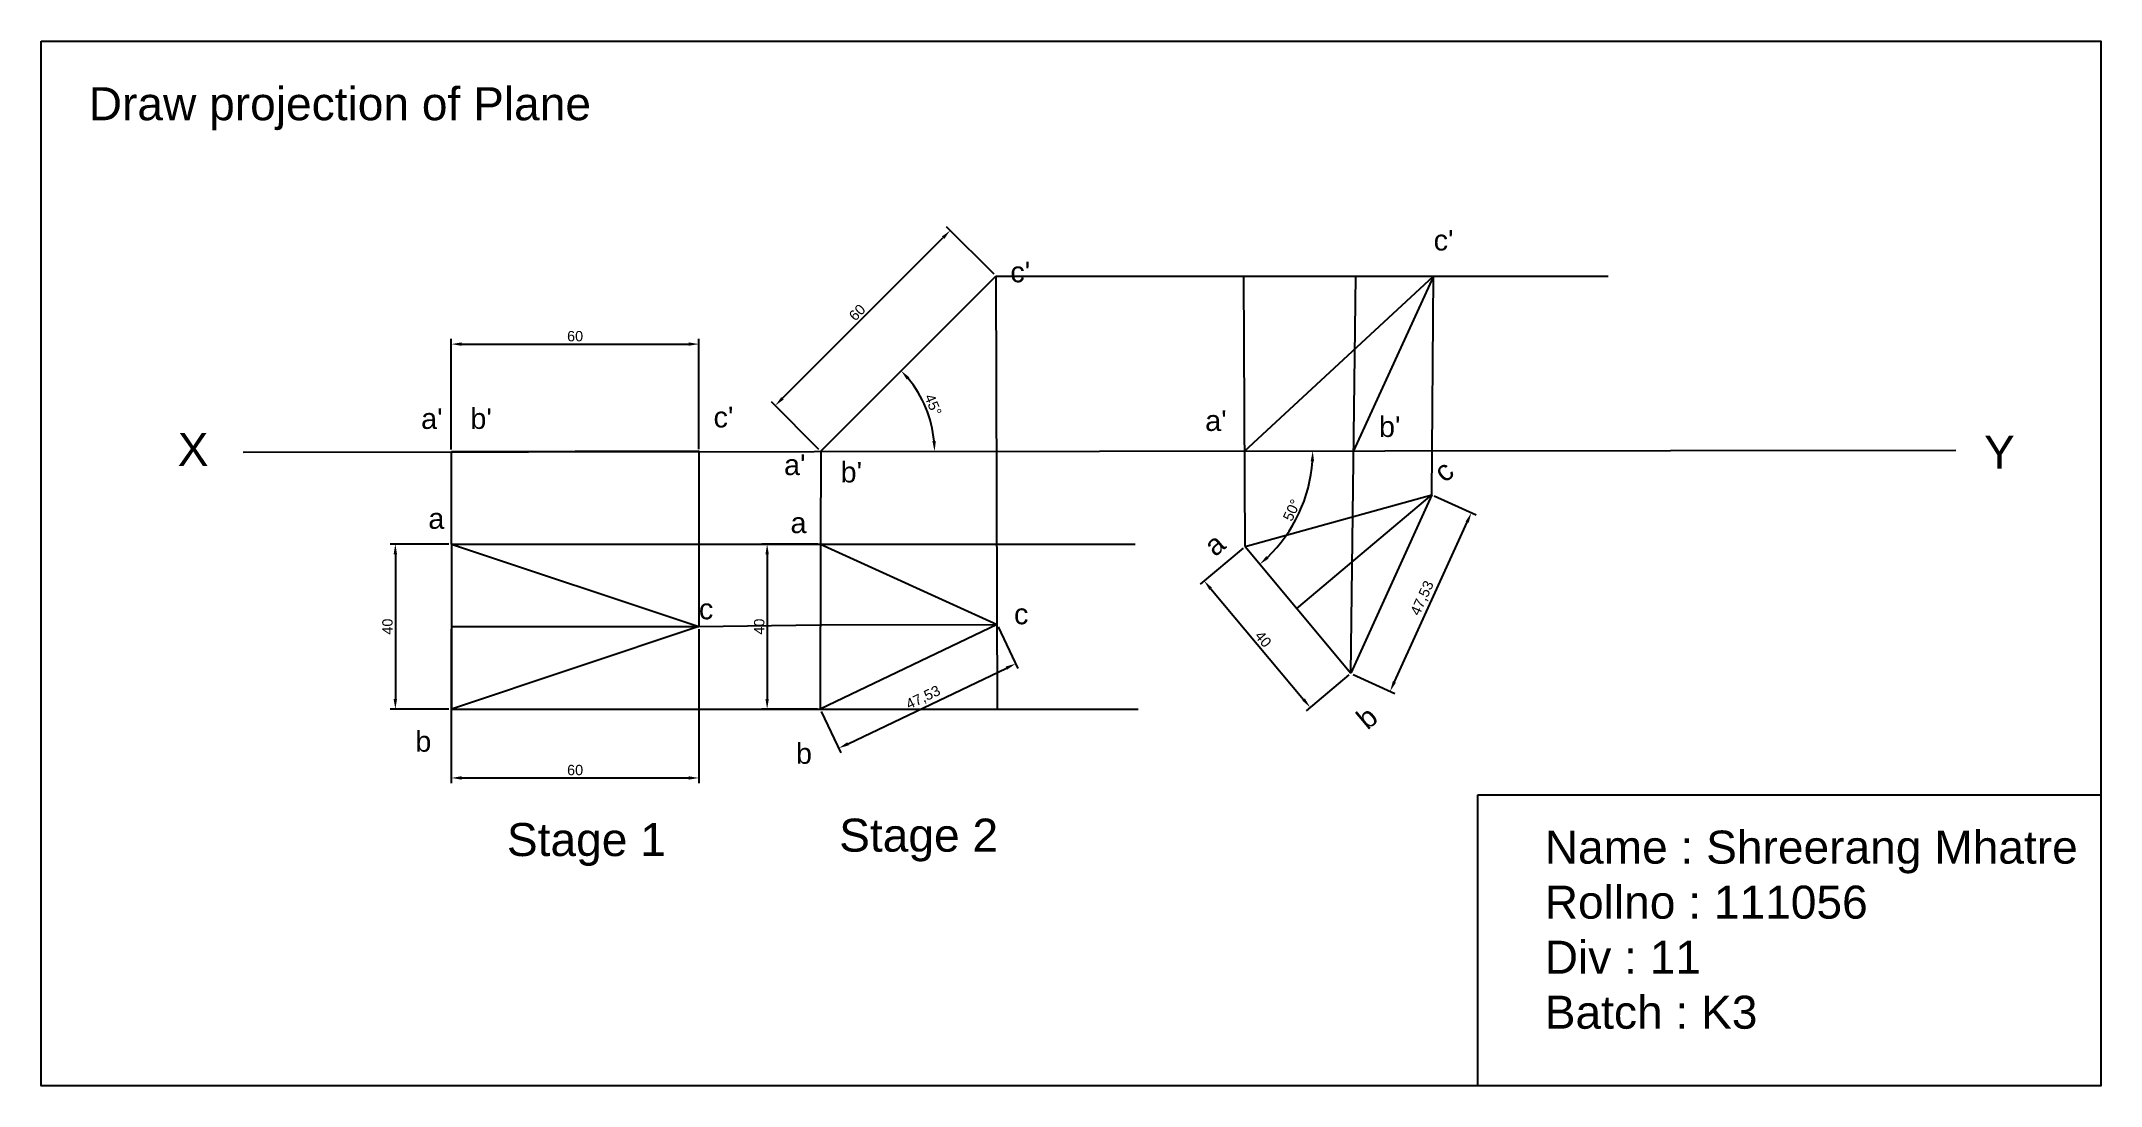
# Model space of a CAD drawing. Header units: millimetres. Extents: x -111 to 388, y -15 to 238.
import ezdxf

# ---------------------------------------------------------------- set-up
doc = ezdxf.new("R2010")
doc.units = ezdxf.units.MM
doc.styles.get("Standard").update_dxf_attribs({"font": 'arial.ttf'})
doc.dimstyles.new('ISO-25', dxfattribs={"dimtxt": 2.5, "dimasz": 2.5, "dimexe": 1.25, "dimexo": 0.625, "dimtad": 1, "dimtxsty": 'Standard', "dimcen": 2.5, "dimadec": 0, "dimazin": 0, "dimtfac": 1, "dimtmove": 0, "dimatfit": 3, "dimfxl": 1, "dimarcsym": 0})

# ---------------------------------------------------------------- blocks, each defined once
blk = doc.blocks.new('*D1')
at = {"color": 0, "lineweight": -2, "transparency": 16777216}
for p, q in [((-12.03, 116.31), (-26.23, 116.31)), ((-24.98, 113.81), (-24.98, 78.81)), ((-12.03, 76.31), (-26.23, 76.31))]:
    blk.add_line(p, q, dxfattribs=at)
at = {"color": 0, "transparency": 16777216}
for points in [[(-25.4, 113.81), (-24.56, 113.81), (-24.98, 116.31)], [(-25.4, 78.81), (-24.56, 78.81), (-24.98, 76.31)]]:
    blk.add_solid(points, dxfattribs=at)
at = {"layer": 'Defpoints', "color": 0, "transparency": 16777216}
for p in [(-11.41, 116.31), (-24.98, 76.31), (-11.41, 76.31)]:
    blk.add_point(p, dxfattribs=at)
at = {"color": 0, "transparency": 16777216, "insert": (-26.88, 96.31), "char_height": 2.5, "attachment_point": 5, "rotation": 90}
blk.add_mtext('40', dxfattribs=at)
blk = doc.blocks.new('*D2')
at = {"color": 0, "lineweight": -2, "transparency": 16777216}
for p, q in [((-11.41, 95.68), (-11.41, 58.39)), ((48.59, 95.68), (48.59, 58.39)), ((-8.91, 59.64), (46.09, 59.64))]:
    blk.add_line(p, q, dxfattribs=at)
at = {"color": 0, "transparency": 16777216}
for points in [[(-8.91, 60.05), (-8.91, 59.22), (-11.41, 59.64)], [(46.09, 60.05), (46.09, 59.22), (48.59, 59.64)]]:
    blk.add_solid(points, dxfattribs=at)
at = {"layer": 'Defpoints', "color": 0, "transparency": 16777216}
for p in [(-11.41, 96.31), (48.59, 96.31), (48.59, 59.64)]:
    blk.add_point(p, dxfattribs=at)
at = {"color": 0, "transparency": 16777216, "insert": (18.59, 61.54), "char_height": 2.5, "attachment_point": 5}
blk.add_mtext('60', dxfattribs=at)
blk = doc.blocks.new('*D4')
at = {"color": 0, "lineweight": -2, "transparency": 16777216}
for p, q in [((77.45, 116.31), (63.88, 116.31)), ((65.13, 113.81), (65.13, 78.81)), ((77.34, 76.31), (63.88, 76.31))]:
    blk.add_line(p, q, dxfattribs=at)
at = {"color": 0, "transparency": 16777216}
for points in [[(64.72, 113.81), (65.55, 113.81), (65.13, 116.31)], [(64.72, 78.81), (65.55, 78.81), (65.13, 76.31)]]:
    blk.add_solid(points, dxfattribs=at)
at = {"layer": 'Defpoints', "color": 0, "transparency": 16777216}
for p in [(78.07, 116.31), (65.13, 76.31), (77.96, 76.31)]:
    blk.add_point(p, dxfattribs=at)
at = {"color": 0, "transparency": 16777216, "insert": (63.23, 96.31), "char_height": 2.5, "attachment_point": 5, "rotation": 90}
blk.add_mtext('40', dxfattribs=at)
blk = doc.blocks.new('*D7')
at = {"color": 0, "lineweight": -2, "transparency": 16777216}
for p, q in [((-11.41, 139.25), (-11.41, 166.02)), ((-8.91, 164.77), (46.09, 164.77)), ((48.59, 139.28), (48.59, 166.02))]:
    blk.add_line(p, q, dxfattribs=at)
at = {"color": 0, "transparency": 16777216}
for points in [[(-8.91, 165.19), (-8.91, 164.36), (-11.41, 164.77)], [(46.09, 165.19), (46.09, 164.36), (48.59, 164.77)]]:
    blk.add_solid(points, dxfattribs=at)
at = {"layer": 'Defpoints', "color": 0, "transparency": 16777216}
for p in [(48.59, 164.77), (-11.41, 138.62), (48.59, 138.65)]:
    blk.add_point(p, dxfattribs=at)
at = {"color": 0, "transparency": 16777216, "insert": (18.59, 166.68), "char_height": 2.5, "attachment_point": 5}
blk.add_mtext('60', dxfattribs=at)
blk = doc.blocks.new('*D9')
at = {"color": 0, "lineweight": -2, "transparency": 16777216}
for p, q in [((68.86, 151.64), (107.75, 190.53)), ((120.12, 181.69), (108.63, 193.18)), ((77.69, 139.26), (66.2, 150.75))]:
    blk.add_line(p, q, dxfattribs=at)
at = {"color": 0, "transparency": 16777216}
for points in [[(107.45, 190.82), (108.04, 190.23), (109.51, 192.3)], [(68.56, 151.93), (69.15, 151.34), (67.09, 149.87)]]:
    blk.add_solid(points, dxfattribs=at)
at = {"layer": 'Defpoints', "color": 0, "transparency": 16777216}
for p in [(109.51, 192.3), (120.56, 181.25), (78.14, 138.82)]:
    blk.add_point(p, dxfattribs=at)
at = {"color": 0, "transparency": 16777216, "insert": (86.96, 172.43), "char_height": 2.5, "attachment_point": 5, "rotation": 45}
blk.add_mtext('60', dxfattribs=at)
blk = doc.blocks.new('*D10')
at = {"color": 0, "lineweight": -2, "transparency": 16777216}
for p, q in [((121.12, 96.23), (125.91, 86.2)), ((84.74, 67.92), (123.12, 86.25)), ((78.23, 75.74), (83.02, 65.71))]:
    blk.add_line(p, q, dxfattribs=at)
at = {"color": 0, "transparency": 16777216}
for points in [[(122.94, 86.63), (123.3, 85.87), (125.37, 87.33)], [(84.56, 68.3), (84.92, 67.54), (82.48, 66.84)]]:
    blk.add_solid(points, dxfattribs=at)
at = {"layer": 'Defpoints', "color": 0, "transparency": 16777216}
for p in [(120.85, 96.79), (125.37, 87.33), (77.96, 76.31)]:
    blk.add_point(p, dxfattribs=at)
at = {"color": 0, "transparency": 16777216, "insert": (103.01, 79), "char_height": 2.5, "attachment_point": 5, "rotation": 25.5304}
blk.add_mtext('47,53', dxfattribs=at)
blk = doc.blocks.new('*D11')
at = {"color": 0, "lineweight": -2, "transparency": 16777216}
blk.add_arc((78.05, 138.74), 27.67, 5.2508, 39.8211, dxfattribs=at)
at = {"color": 0, "transparency": 16777216}
for points in [[(98.99, 156.17), (99.61, 156.73), (97.62, 158.3)], [(106.02, 141.29), (105.19, 141.25), (105.72, 138.77)]]:
    blk.add_solid(points, dxfattribs=at)
at = {"layer": 'Defpoints', "color": 0, "transparency": 16777216}
for p in [(120.56, 181.25), (104.77, 145.92), (-61.86, 138.56), (78.14, 138.82), (353.21, 139.08)]:
    blk.add_point(p, dxfattribs=at)
at = {"color": 0, "transparency": 16777216, "insert": (105.36, 150.07), "char_height": 2.5, "attachment_point": 5, "rotation": 292.536}
blk.add_mtext('45°', dxfattribs=at)
blk = doc.blocks.new('*D12')
at = {"color": 0, "lineweight": -2, "transparency": 16777216}
for p, q in [((180.48, 115.3), (170.09, 106.58)), ((172.66, 105.47), (195.15, 78.66)), ((206.11, 84.59), (195.8, 75.94))]:
    blk.add_line(p, q, dxfattribs=at)
at = {"color": 0, "transparency": 16777216}
for points in [[(172.97, 105.74), (172.34, 105.2), (171.05, 107.39)], [(195.47, 78.93), (194.83, 78.39), (196.76, 76.74)]]:
    blk.add_solid(points, dxfattribs=at)
at = {"layer": 'Defpoints', "color": 0, "transparency": 16777216}
for p in [(180.96, 115.7), (206.59, 84.99), (196.76, 76.74)]:
    blk.add_point(p, dxfattribs=at)
at = {"color": 0, "transparency": 16777216, "insert": (185.36, 93.29), "char_height": 2.5, "attachment_point": 5, "rotation": 310}
blk.add_mtext('40', dxfattribs=at)
blk = doc.blocks.new('*D13')
at = {"color": 0, "lineweight": -2, "transparency": 16777216}
for p, q in [((226.84, 127.99), (236.96, 123.39)), ((217.17, 82.92), (234.79, 121.63)), ((207.16, 84.73), (217.27, 80.13))]:
    blk.add_line(p, q, dxfattribs=at)
at = {"color": 0, "transparency": 16777216}
for points in [[(234.41, 121.8), (235.17, 121.46), (235.82, 123.91)], [(216.79, 83.09), (217.55, 82.75), (216.13, 80.65)]]:
    blk.add_solid(points, dxfattribs=at)
at = {"layer": 'Defpoints', "color": 0, "transparency": 16777216}
for p in [(226.27, 128.25), (235.82, 123.91), (206.59, 84.99)]:
    blk.add_point(p, dxfattribs=at)
at = {"color": 0, "transparency": 16777216, "insert": (224.04, 103.16), "char_height": 2.5, "attachment_point": 5, "rotation": 65.5304}
blk.add_mtext('47,53', dxfattribs=at)
blk = doc.blocks.new('*D14')
at = {"color": 0, "lineweight": -2, "transparency": 16777216}
blk.add_arc((161.66, 138.84), 35.71, 313.8515, 356.0602, dxfattribs=at)
at = {"color": 0, "transparency": 16777216}
for points in [[(196.87, 136.4), (197.7, 136.37), (197.37, 138.89)], [(186.68, 112.78), (186.12, 113.4), (184.54, 111.42)]]:
    blk.add_solid(points, dxfattribs=at)
at = {"layer": 'Defpoints', "color": 0, "transparency": 16777216}
for p in [(-61.86, 138.56), (353.21, 139.08), (180.96, 115.7), (191.47, 119.17), (206.59, 84.99)]:
    blk.add_point(p, dxfattribs=at)
at = {"color": 0, "transparency": 16777216, "insert": (192.29, 124.53), "char_height": 2.5, "attachment_point": 5, "rotation": 64.9559}
blk.add_mtext('50°', dxfattribs=at)

msp = doc.modelspace()

# ---------------------------------------------------------------- linework, layer by layer
at = {"color": 1}
for p, q in [((78.137, 138.82), (120.563, 181.247)), ((180.868, 138.865), (226.628, 181.247)), ((226.628, 181.247), (207.279, 138.898)), ((-11.408, 138.734), (48.592, 138.942)), ((180.868, 138.865), (207.279, 138.898)), ((180.961, 115.704), (226.275, 128.253)), ((193.477, 100.703), (226.275, 128.253)), ((226.275, 128.253), (206.587, 84.99)), ((-11.408, 116.308), (-11.408, 76.308)), ((-11.408, 116.308), (48.592, 96.308)), ((78.074, 116.308), (77.962, 76.308)), ((78.074, 116.308), (120.852, 96.794)), ((180.961, 115.704), (206.587, 84.99)), ((-11.408, 96.308), (48.592, 96.308)), ((48.592, 96.308), (-11.408, 76.308)), ((-11.408, 96.308), (-11.408, 76.308)), ((120.852, 96.794), (77.962, 76.308)), ((78.019, 96.771), (120.852, 96.794))]:
    msp.add_line(p, q, dxfattribs=at)
at = {"color": 51, "true_color": 0xf7f281}
for p, q in [((120.563, 181.247), (120.922, 76.308)), ((120.563, 181.247), (268.941, 181.247)), ((180.961, 115.704), (180.699, 181.247)), ((206.587, 84.99), (207.822, 181.247)), ((226.275, 128.253), (226.628, 181.247)), ((-11.408, 116.308), (-11.408, 138.734)), ((48.592, 138.942), (48.592, 96.308)), ((-11.408, 116.308), (154.298, 116.308)), ((-11.408, 76.308), (155.021, 76.308))]:
    msp.add_line(p, q, dxfattribs=at)
msp.add_line((-61.865, 138.56), (353.205, 139.081))
at = {"color": 2}
for p, q in [((78.137, 138.82), (78.074, 116.308)), ((48.592, 96.308), (78.019, 96.771))]:
    msp.add_line(p, q, dxfattribs=at)
for points in [[(-110.815, 238.175), (388.378, 238.175), (388.378, -14.964), (-110.815, -14.964)], [(237.405, 55.545), (388.378, 55.545), (388.378, -14.964), (237.405, -14.964)]]:
    msp.add_lwpolyline(points, close=True)

# ---------------------------------------------------------------- texts
at = {"attachment_point": 1}
for s, width, insert, char_height in [('Draw projection of Plane', 197.68397, (-99.291, 227.023), 8), ("c'", 37.91741, (226.669, 192.455), 5), ("c'", 37.91741, (124.069, 184.746), 5), ("a'", 31.59784, (-18.736, 149.224), 5), ("b'", 28.78914, (-6.799, 149.224), 5), ("c'", 37.91741, (52.142, 149.575), 5), ("a'", 31.59784, (171.296, 148.733), 5), ("b'", 28.78914, (213.427, 147.273), 5), ('X', 34.90133, (-77.718, 143.26), 8), ('Y', 41.07719, (360.077, 142.608), 8), ("a'", 31.59784, (69.225, 138.033), 5), ("b'", 28.78914, (82.936, 136.236), 5), ('a', 12.63914, (-16.98, 125.019), 5), ('a', 12.63914, (70.798, 123.968), 5), ('c', 23.52284, (48.592, 103.085), 5), ('c', 23.52284, (124.969, 101.878), 5), ('b', 25.62936, (-20.14, 70.998), 5), ('b', 25.62936, (72.122, 68.066), 5)]:
    msp.add_mtext_dynamic_manual_height_columns(s, width=width, gutter_width=12.5, heights=[0], dxfattribs=dict(at, insert=insert, char_height=char_height))
at = {"char_height": 5, "attachment_point": 1, "rotation": 40}
for s, width, insert in [('c', 23.52284, (226.16, 134.793)), ('a', 12.63914, (170.464, 116.895)), ('b', 25.62936, (207.411, 74.923))]:
    msp.add_mtext_dynamic_manual_height_columns(s, width=width, gutter_width=12.5, heights=[0], dxfattribs=dict(at, insert=insert))
at = {"color": 6, "char_height": 8, "attachment_point": 1}
for s, width, insert in [('Stage 1', 56.29999, (2.064, 48.711)), ('Stage 2', 38.48354, (82.594, 49.779))]:
    msp.add_mtext_dynamic_manual_height_columns(s, width=width, gutter_width=12.5, heights=[0], dxfattribs=dict(at, insert=insert))
at = {"color": 4, "insert": (253.601, 46.876), "char_height": 8, "attachment_point": 1}
msp.add_mtext_dynamic_manual_height_columns('Name : Shreerang Mhatre\\PRollno : 111056\\PDiv : 11\\PBatch : K3', width=198.90713, gutter_width=12.5, heights=[0], dxfattribs=at)

# ---------------------------------------------------------------- dimensions: what is measured, and where the dimension line sits
at = {"color": 3}
for p1, p2, distance, picture, middle in [((78.137, 138.82), (120.563, 181.247), 15.626, '*D9', (86.956, 172.427)), ((206.587, 84.99), (226.275, 128.253), -10.49, '*D13', (224.042, 103.158)), ((77.962, 76.308), (120.852, 96.794), -10.49, '*D10', (103.011, 79.005))]:
    dim = msp.add_aligned_dim(p1=p1, p2=p2, distance=distance, dimstyle='ISO-25', dxfattribs=at)
    dim.commit()
    dim.dimension.update_dxf_attribs({"geometry": picture, "text_midpoint": middle})
for base, line2, picture, middle in [((104.771, 145.919), ((78.137, 138.82), (120.563, 181.247)), '*D11', (105.358, 150.066)), ((191.466, 119.173), ((180.961, 115.704), (206.587, 84.99)), '*D14', (192.289, 124.528))]:
    dim = msp.add_angular_dim_2l(base=base, line1=((-61.865, 138.56), (353.205, 139.081)), line2=line2, dimstyle='ISO-25', dxfattribs=at)
    dim.commit()
    dim.dimension.update_dxf_attribs({"geometry": picture, "text_midpoint": middle})
for base, p1, p2, picture, middle in [((48.592, 164.775), (-11.408, 138.623), (48.592, 138.654), '*D7', (18.592, 166.676)), ((48.592, 59.636), (-11.408, 96.308), (48.592, 96.308), '*D2', (18.592, 61.537))]:
    dim = msp.add_linear_dim(base=base, p1=p1, p2=p2, dimstyle='ISO-25', dxfattribs=at)
    dim.commit()
    dim.dimension.update_dxf_attribs({"geometry": picture, "text_midpoint": middle})
for base, p1, p2, angle, picture, middle in [((-24.979, 76.308), (-11.408, 116.308), (-11.408, 76.308), 90, '*D1', (-26.88, 96.308)), ((65.134, 76.308), (78.074, 116.308), (77.962, 76.308), 90, '*D4', (63.233, 96.308)), ((196.76, 76.745), (180.961, 115.704), (206.587, 84.99), 130, '*D12', (185.361, 93.288))]:
    dim = msp.add_linear_dim(base=base, p1=p1, p2=p2, angle=angle, dimstyle='ISO-25', dxfattribs=at)
    dim.commit()
    dim.dimension.update_dxf_attribs({"geometry": picture, "text_midpoint": middle})

doc.saveas('drawing.dxf')
